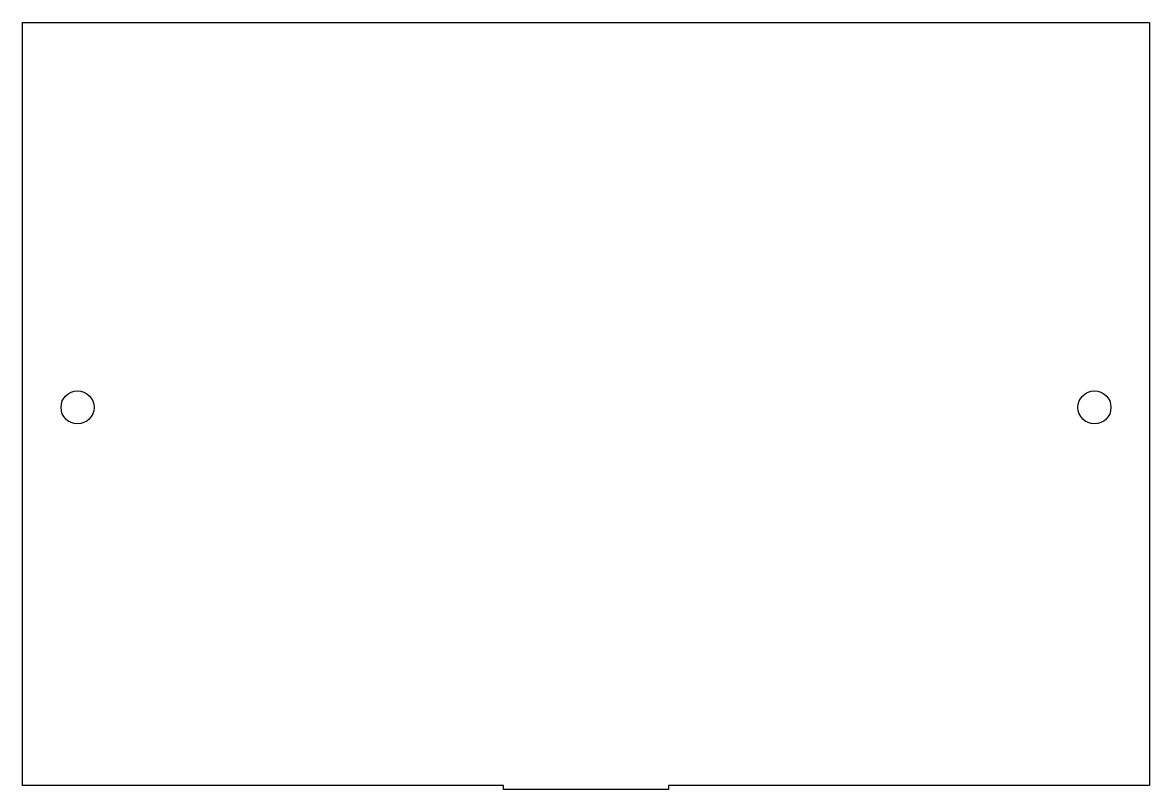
# Model space of a CAD drawing. Header units: millimetres. Extents: x -41 to 41, y -27.8 to 28.
import ezdxf

# ---------------------------------------------------------------- set-up
doc = ezdxf.new("R2010")
doc.units = ezdxf.units.MM
doc.layers.add('BOARD_OUTLINE', color=7, linetype='CONTINUOUS')
doc.layers.add('MOUNTING_HOLES', color=1, linetype='CONTINUOUS')

msp = doc.modelspace()

# ---------------------------------------------------------------- linework, layer by layer
at = {"layer": 'BOARD_OUTLINE'}
for p, q in [((-41, 28), (41, 28)), ((-41, -27.5), (-41, 28)), ((41, 28), (41, -27.5)), ((-6, -27.5), (-41, -27.5)), ((-6, -27.8), (-6, -27.5)), ((6, -27.8), (-6, -27.8)), ((41, -27.5), (6, -27.5)), ((6, -27.5), (6, -27.8))]:
    msp.add_line(p, q, dxfattribs=at)
at = {"layer": 'MOUNTING_HOLES'}
for centre in [(-37, 0), (37, 0)]:
    msp.add_circle(centre, 1.2, dxfattribs=at)

doc.saveas('drawing.dxf')
